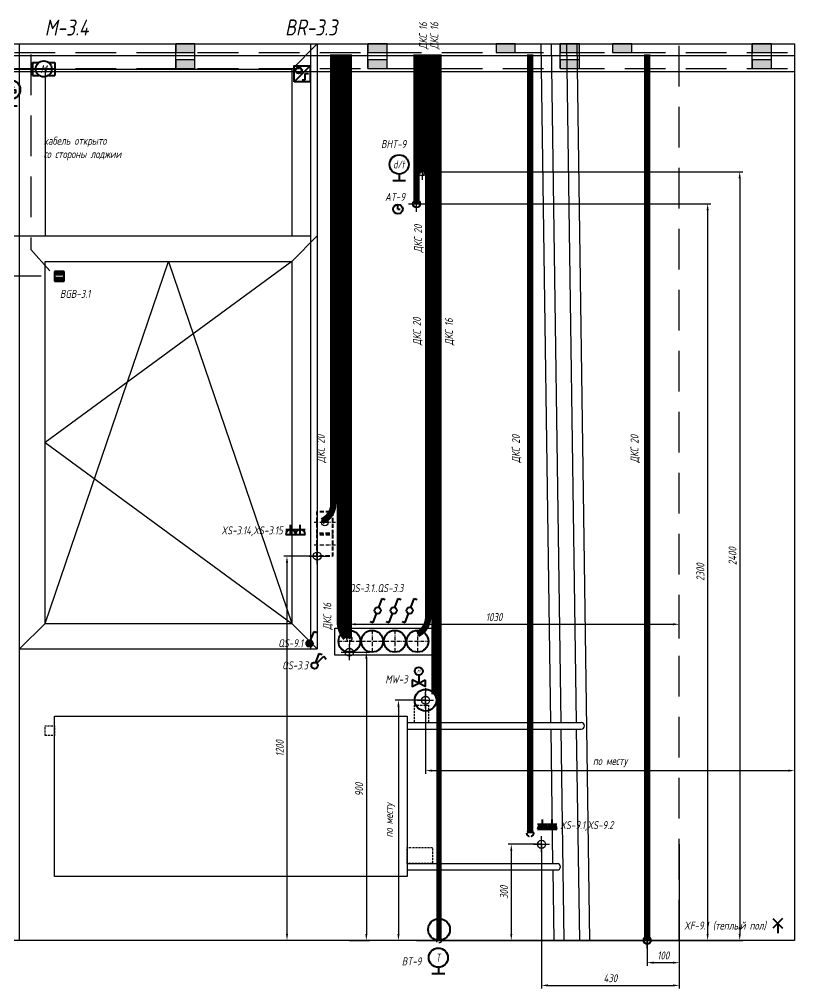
# Model space of a CAD drawing. Header units: millimetres. Extents: x -40374 to 56557, y -58468 to -14063.
# Drawn here: x -3924 to -1504, y -31489 to -28462 of the extents above; entities that cross this region are included whole.
import ezdxf
from ezdxf.enums import TextEntityAlignment as Align

# ---------------------------------------------------------------- set-up
doc = ezdxf.new("R2010")
doc.units = ezdxf.units.MM
doc.header["$PDMODE"] = 34
doc.header["$PDSIZE"] = 25
doc.linetypes.add('ACAD_ISO10W100', pattern=[18.5, 12, -3, 0.5, -3])
doc.linetypes.add('DASHED', pattern=[19.049999999999997, 12.7, -6.35])
for name, color, linetype in [('01 Черновое', 7, 'Continuous'), ('02 ЭОМ и СС', 7, 'Continuous'), ('03 Потолок', 7, 'Continuous'), ('11 Привязка размеры', 7, 'Continuous')]:
    doc.layers.add(name, color=color, linetype=linetype)
doc.layers.add('100 noprint', color=1, linetype='Continuous', plot=False)
doc.styles.get("Standard").update_dxf_attribs({"font": 'Ubuntu-R.ttf'})
doc.styles.add('ГОСТ-ISOCPEUR', font='isocpeui.ttf', dxfattribs={"width": 0.8})
doc.dimstyles.new('ISO-25', dxfattribs={"dimtxt": 2.5, "dimasz": 2.5, "dimexe": 1.25, "dimexo": 0.625, "dimtad": 1, "dimtxsty": 'Standard', "dimcen": 2.5, "dimadec": 0, "dimazin": 0, "dimtfac": 1, "dimtmove": 0, "dimatfit": 3, "dimfxl": 1, "dimarcsym": 0})

# ---------------------------------------------------------------- blocks, each defined once
blk = doc.blocks.new('*D676')
at = {"layer": '11 Привязка размеры', "color": 0, "lineweight": -2}
for p, q in [((-2294.26984495985, -31038.37899916674), (-2294.26984495985, -31488.98390491966)), ((-1864.26984495985, -31038.37899916674), (-1864.26984495985, -31488.98390491966)), ((-2274.26984495985, -31478.98390491966), (-1884.26984495985, -31478.98390491966))]:
    blk.add_line(p, q, dxfattribs=at)
at = {"layer": '11 Привязка размеры', "color": 0}
for points in [[(-2274.26984495985, -31475.65057158633), (-2274.26984495985, -31482.31723825299), (-2294.26984495985, -31478.98390491966)], [(-1884.26984495985, -31482.31723825299), (-1884.26984495985, -31475.65057158633), (-1864.26984495985, -31478.98390491966)]]:
    blk.add_solid(points, dxfattribs=at)
at = {"layer": 'Defpoints', "color": 0}
for p in [(-2294.26984495985, -31038.37899916674), (-1864.26984495985, -31038.37899916674), (-1864.26984495985, -31478.98390491966)]:
    blk.add_point(p, dxfattribs=at)
at = {"layer": '11 Привязка размеры', "color": 0, "insert": (-2079.26984495985, -31456.48390491966), "char_height": 25, "attachment_point": 5, "style": 'ГОСТ-ISOCPEUR'}
blk.add_mtext('430', dxfattribs=at)
blk = doc.blocks.new('*D677')
at = {"layer": '11 Привязка размеры', "color": 0, "lineweight": -2}
for p, q in [((-2294.26984495985, -31038.37899916674), (-2398.737827445644, -31038.37899916674)), ((-2388.737827445644, -31058.37899916674), (-2388.737827445644, -31318.37899916674)), ((-2294.26984495985, -31338.37899916674), (-2398.737827445644, -31338.37899916674))]:
    blk.add_line(p, q, dxfattribs=at)
at = {"layer": '11 Привязка размеры', "color": 0}
for points in [[(-2385.40449411231, -31058.37899916674), (-2392.071160778977, -31058.37899916674), (-2388.737827445644, -31038.37899916674)], [(-2392.071160778977, -31318.37899916674), (-2385.40449411231, -31318.37899916674), (-2388.737827445644, -31338.37899916674)]]:
    blk.add_solid(points, dxfattribs=at)
at = {"layer": 'Defpoints', "color": 0}
for p in [(-2294.26984495985, -31038.37899916674), (-2388.737827445644, -31338.37899916674), (-2294.26984495985, -31338.37899916674)]:
    blk.add_point(p, dxfattribs=at)
at = {"layer": '11 Привязка размеры', "color": 0, "insert": (-2411.237827445644, -31188.37899916674), "char_height": 25, "attachment_point": 5, "rotation": 90, "style": 'ГОСТ-ISOCPEUR'}
blk.add_mtext('300', dxfattribs=at)
blk = doc.blocks.new('*D680')
at = {"layer": '11 Привязка размеры', "color": 0, "lineweight": -2}
for p, q in [((-1964.26984495985, -31338.37899916674), (-1964.26984495985, -31417.90370255764)), ((-1864.26984495985, -31338.37899916674), (-1864.26984495985, -31417.90370255764)), ((-1944.26984495985, -31407.90370255764), (-1884.26984495985, -31407.90370255764))]:
    blk.add_line(p, q, dxfattribs=at)
at = {"layer": '11 Привязка размеры', "color": 0}
for points in [[(-1944.26984495985, -31404.5703692243), (-1944.26984495985, -31411.23703589097), (-1964.26984495985, -31407.90370255764)], [(-1884.26984495985, -31411.23703589097), (-1884.26984495985, -31404.5703692243), (-1864.26984495985, -31407.90370255764)]]:
    blk.add_solid(points, dxfattribs=at)
at = {"layer": 'Defpoints', "color": 0}
for p in [(-1964.26984495985, -31338.37899916674), (-1864.26984495985, -31338.37899916674), (-1864.26984495985, -31407.90370255764)]:
    blk.add_point(p, dxfattribs=at)
at = {"layer": '11 Привязка размеры', "color": 0, "insert": (-1914.26984495985, -31385.40370255764), "char_height": 25, "attachment_point": 5, "style": 'ГОСТ-ISOCPEUR'}
blk.add_mtext('100', dxfattribs=at)
blk = doc.blocks.new('*D683')
at = {"layer": '11 Привязка размеры', "color": 0, "lineweight": -2}
for p, q in [((-2894.26984495985, -30438.37899916674), (-2831.162702599034, -30438.37899916674)), ((-2841.162702599034, -30458.37899916674), (-2841.162702599034, -31318.37899916674)), ((-2894.269844959853, -31338.37899916674), (-2831.162702599034, -31338.37899916674))]:
    blk.add_line(p, q, dxfattribs=at)
at = {"layer": '11 Привязка размеры', "color": 0}
for points in [[(-2837.829369265701, -30458.37899916674), (-2844.496035932368, -30458.37899916674), (-2841.162702599034, -30438.37899916674)], [(-2844.496035932368, -31318.37899916674), (-2837.829369265701, -31318.37899916674), (-2841.162702599034, -31338.37899916674)]]:
    blk.add_solid(points, dxfattribs=at)
at = {"layer": 'Defpoints', "color": 0}
for p in [(-2894.26984495985, -30438.37899916674), (-2894.269844959853, -31338.37899916674), (-2841.162702599034, -31338.37899916674)]:
    blk.add_point(p, dxfattribs=at)
at = {"layer": '11 Привязка размеры', "color": 0, "insert": (-2863.662702599034, -30867.1160120947), "char_height": 25, "attachment_point": 5, "rotation": 90, "style": 'ГОСТ-ISOCPEUR'}
blk.add_mtext('900', dxfattribs=at)
blk = doc.blocks.new('*D684')
at = {"layer": '11 Привязка размеры', "color": 0, "lineweight": -2}
for p, q in [((-2894.269844959852, -30395.85302502267), (-2894.269844959852, -30341.25633857143)), ((-2874.269844959852, -30351.25633857143), (-1884.26984495985, -30351.25633857143)), ((-1864.26984495985, -30395.85302502267), (-1864.26984495985, -30341.25633857143))]:
    blk.add_line(p, q, dxfattribs=at)
at = {"layer": '11 Привязка размеры', "color": 0}
for points in [[(-2874.269844959852, -30347.9230052381), (-2874.269844959852, -30354.58967190476), (-2894.269844959852, -30351.25633857143)], [(-1884.26984495985, -30354.58967190476), (-1884.26984495985, -30347.9230052381), (-1864.26984495985, -30351.25633857143)]]:
    blk.add_solid(points, dxfattribs=at)
at = {"layer": 'Defpoints', "color": 0}
for p in [(-1864.26984495985, -30351.25633857143), (-2894.269844959852, -30395.85302502267), (-1864.26984495985, -30395.85302502267)]:
    blk.add_point(p, dxfattribs=at)
at = {"layer": '11 Привязка размеры', "color": 0, "insert": (-2442.377286029681, -30328.75633857143), "char_height": 25, "attachment_point": 5, "style": 'ГОСТ-ISOCPEUR'}
blk.add_mtext('1030', dxfattribs=at)
blk = doc.blocks.new('геркон')
at = {"lineweight": -2}
for points in [[(3, 2), (3, 3), (0, 3), (0, 2)], [(3, 0), (3, 1), (0, 1), (0, 0)]]:
    blk.add_hatch(color=0, dxfattribs=at).paths.add_polyline_path(points)
at = {"color": 0, "lineweight": -2}
for p, q in [((0, 0), (0, 3)), ((0, 3), (3, 3)), ((0, 2), (3, 2)), ((0, 1), (3, 1)), ((3, 0), (0, 0)), ((3, 3), (3, 0))]:
    blk.add_line(p, q, dxfattribs=at)
blk = doc.blocks.new('*D691')
at = {"layer": '11 Привязка размеры', "color": 0, "lineweight": -2}
for p, q in [((-2994.26984495985, -30138.37899916674), (-3098.91679548146, -30138.37899916674)), ((-3088.91679548146, -30158.37899916674), (-3088.91679548146, -31318.37899916674)), ((-2994.26984495985, -31338.37899916674), (-3098.91679548146, -31338.37899916674))]:
    blk.add_line(p, q, dxfattribs=at)
at = {"layer": '11 Привязка размеры', "color": 0}
for points in [[(-3085.583462148126, -30158.37899916674), (-3092.250128814793, -30158.37899916674), (-3088.91679548146, -30138.37899916674)], [(-3092.250128814793, -31318.37899916674), (-3085.583462148126, -31318.37899916674), (-3088.91679548146, -31338.37899916674)]]:
    blk.add_solid(points, dxfattribs=at)
at = {"layer": 'Defpoints', "color": 0}
for p in [(-2994.26984495985, -30138.37899916674), (-3088.91679548146, -31338.37899916674), (-2994.26984495985, -31338.37899916674)]:
    blk.add_point(p, dxfattribs=at)
at = {"layer": '11 Привязка размеры', "color": 0, "insert": (-3111.41679548146, -30738.37899916674), "char_height": 25, "attachment_point": 5, "rotation": 90, "style": 'ГОСТ-ISOCPEUR'}
blk.add_mtext('1200', dxfattribs=at)
blk = doc.blocks.new('*D692')
at = {"layer": '11 Привязка размеры', "color": 0, "lineweight": -2}
for p, q in [((-2684.26984497046, -29038.37899916673), (-1765.819096611084, -29038.37899916673)), ((-1775.819096611084, -29058.37899916673), (-1775.819096611084, -31318.37899916674)), ((-2684.26984497046, -31338.37899916674), (-1765.819096611084, -31338.37899916674))]:
    blk.add_line(p, q, dxfattribs=at)
at = {"layer": '11 Привязка размеры', "color": 0}
for points in [[(-1772.48576327775, -29058.37899916673), (-1779.152429944417, -29058.37899916673), (-1775.819096611084, -29038.37899916673)], [(-1779.152429944417, -31318.37899916674), (-1772.48576327775, -31318.37899916674), (-1775.819096611084, -31338.37899916674)]]:
    blk.add_solid(points, dxfattribs=at)
at = {"layer": 'Defpoints', "color": 0}
for p in [(-2684.26984497046, -29038.37899916673), (-2684.26984497046, -31338.37899916674), (-1775.819096611084, -31338.37899916674)]:
    blk.add_point(p, dxfattribs=at)
at = {"layer": '11 Привязка размеры', "color": 0, "insert": (-1798.319096611084, -30188.37899916673), "char_height": 25, "attachment_point": 5, "rotation": 90, "style": 'ГОСТ-ISOCPEUR'}
blk.add_mtext('2300', dxfattribs=at)
blk = doc.blocks.new('*D693')
at = {"layer": '11 Привязка размеры', "color": 0, "lineweight": -2}
for p, q in [((-2666.26984497046, -28938.37899916673), (-1665.643463527803, -28938.37899916673)), ((-1675.643463527803, -28958.37899916673), (-1675.643463527803, -31318.37899916674)), ((-2683.64484497046, -31338.37899916674), (-1665.643463527803, -31338.37899916674))]:
    blk.add_line(p, q, dxfattribs=at)
at = {"layer": '11 Привязка размеры', "color": 0}
for points in [[(-1672.31013019447, -28958.37899916673), (-1678.976796861137, -28958.37899916673), (-1675.643463527803, -28938.37899916673)], [(-1678.976796861137, -31318.37899916674), (-1672.31013019447, -31318.37899916674), (-1675.643463527803, -31338.37899916674)]]:
    blk.add_solid(points, dxfattribs=at)
at = {"layer": 'Defpoints', "color": 0}
for p in [(-2666.26984497046, -28938.37899916673), (-2683.64484497046, -31338.37899916674), (-1675.643463527803, -31338.37899916674)]:
    blk.add_point(p, dxfattribs=at)
at = {"layer": '11 Привязка размеры', "color": 0, "insert": (-1698.143463527803, -30138.37899916673), "char_height": 25, "attachment_point": 5, "rotation": 90, "style": 'ГОСТ-ISOCPEUR'}
blk.add_mtext('2400', dxfattribs=at)
blk = doc.blocks.new('*D694')
at = {"layer": '11 Привязка размеры', "color": 0, "lineweight": -2}
for p, q in [((-2656.26984495985, -30588.37899916674), (-2656.26984495985, -30818.20420113029)), ((-1504.26984495985, -30588.37899916674), (-1504.26984495985, -30818.20420113029)), ((-2636.26984495985, -30808.20420113029), (-1524.26984495985, -30808.20420113029))]:
    blk.add_line(p, q, dxfattribs=at)
at = {"layer": '11 Привязка размеры', "color": 0}
for points in [[(-2636.26984495985, -30804.87086779696), (-2636.26984495985, -30811.53753446362), (-2656.26984495985, -30808.20420113029)], [(-1524.26984495985, -30811.53753446362), (-1524.26984495985, -30804.87086779696), (-1504.26984495985, -30808.20420113029)]]:
    blk.add_solid(points, dxfattribs=at)
at = {"layer": 'Defpoints', "color": 0}
for p in [(-2656.26984495985, -30588.37899916674), (-1504.26984495985, -30588.37899916674), (-1504.26984495985, -30808.20420113029)]:
    blk.add_point(p, dxfattribs=at)
at = {"layer": '11 Привязка размеры', "color": 0, "insert": (-2080.26984495985, -30781.53753446362), "char_height": 25, "attachment_point": 5, "style": 'ГОСТ-ISOCPEUR'}
blk.add_mtext('по месту', dxfattribs=at)
blk = doc.blocks.new('*D695')
at = {"layer": '11 Привязка размеры', "color": 0, "lineweight": -2}
for p, q in [((-2656.26984495985, -30588.37899916674), (-2750.862406505695, -30588.37899916674)), ((-2740.862406505695, -30608.37899916674), (-2740.862406505695, -31318.37899916674)), ((-2656.26984495985, -31338.37899916674), (-2750.862406505695, -31338.37899916674))]:
    blk.add_line(p, q, dxfattribs=at)
at = {"layer": '11 Привязка размеры', "color": 0}
for points in [[(-2737.529073172361, -30608.37899916674), (-2744.195739839028, -30608.37899916674), (-2740.862406505695, -30588.37899916674)], [(-2744.195739839028, -31318.37899916674), (-2737.529073172361, -31318.37899916674), (-2740.862406505695, -31338.37899916674)]]:
    blk.add_solid(points, dxfattribs=at)
at = {"layer": 'Defpoints', "color": 0}
for p in [(-2656.26984495985, -30588.37899916674), (-2740.862406505695, -31338.37899916674), (-2656.26984495985, -31338.37899916674)]:
    blk.add_point(p, dxfattribs=at)
at = {"layer": '11 Привязка размеры', "color": 0, "insert": (-2767.529073172363, -30963.37899916674), "char_height": 25, "attachment_point": 5, "rotation": 90, "style": 'ГОСТ-ISOCPEUR'}
blk.add_mtext('по месту', dxfattribs=at)
blk = doc.blocks.new('розетка скрытая трехполюсная')
at = {"color": 0, "lineweight": -2}
for p, q in [((-1.500000000000028, 1.5), (1.499999999999972, 1.5)), ((-1.500000000000028, 0), (1.499999999999972, 0)), ((-2.842170943040401e-14, 0), (-2.842170943040401e-14, 3))]:
    blk.add_line(p, q, dxfattribs=at)
blk.add_arc((-2.842170943040401e-14, 0), 1.5, 0, 180, dxfattribs=at)
blk = doc.blocks.new('кнопка 2')
at = {"color": 0, "lineweight": -2}
for p, q in [((0.3463079265238775, 0.9381208984068508), (1.394306235819386, 3.777065779963777)), ((1.394306235819386, 3.777065779963806), (2.3419039201126, 3.447754621664927)), ((0.7071067811866669, 0.7071067811866669), (2.931720564367424, 2.931720564366515)), ((2.931720564367424, 2.931720564366543), (3.660361403744901, 1.996002535291183))]:
    blk.add_line(p, q, dxfattribs=at)
blk.add_circle((0, 0), 1, dxfattribs=at)
blk = doc.blocks.new('кнопка 1 открытая IP44')
at = {"lineweight": -2}
blk.add_hatch(color=0, dxfattribs=at).paths.add_polyline_path([(-1, 2.842170943040401e-14, 1), (1, 2.842170943040401e-14, 1)])
at = {"color": 0, "lineweight": -2}
for p, q in [((0.3463079265238775, 0.9381208984068792), (1.394306235819386, 3.777065779963806)), ((1.394306235819386, 3.777065779963806), (2.3419039201126, 3.447754621664927))]:
    blk.add_line(p, q, dxfattribs=at)
blk.add_circle((0, 2.842170943040401e-14), 1, dxfattribs=at)
blk = doc.blocks.new('кнопка жалюзи')
at = {"color": 0, "lineweight": -2}
for p, q in [((0.3463079265238775, 0.9381208984068508), (1.394306235819386, 3.777065779963777)), ((1.394306235819386, 3.777065779963777), (2.3419039201126, 3.447754621664899)), ((-1.394306235819386, -3.777065779963777), (-0.3463079265238775, -0.9381208984068508)), ((-2.3419039201126, -3.447754621664899), (-1.394306235819386, -3.777065779963777))]:
    blk.add_line(p, q, dxfattribs=at)
blk.add_circle((0, 0), 1, dxfattribs=at)
blk = doc.blocks.new('вентиль с электроприводом')
at = {"color": 0, "linetype": 'DASHED', "lineweight": -2}
blk.add_line((0, 2.5), (0, 0), dxfattribs=at)
at = {"color": 0, "lineweight": -2}
for points in [[(-2, 1), (-2, -1), (0, 0), (-2, 1)], [(2, 1), (2, -1), (0, 0), (2, 1)]]:
    blk.add_lwpolyline(points, dxfattribs=at)
blk.add_circle((0, 3.75), 1.25, dxfattribs=at)
at = {"color": 0, "lineweight": -2, "style": 'ГОСТ-ISOCPEUR', "width": 0.8}
blk.add_text('M', height=1, rotation=360, dxfattribs=at).set_placement((0, 3.75), align=Align.MIDDLE_CENTER)
blk = doc.blocks.new('датчик температуры')
at = {"color": 0, "lineweight": -2}
for p, q in [((-2, 0), (2, 0)), ((0, 2), (0, 0))]:
    blk.add_line(p, q, dxfattribs=at)
blk.add_circle((0, 5), 3, dxfattribs=at)
at = {"color": 0, "lineweight": -2, "style": 'ГОСТ-ISOCPEUR', "width": 0.6}
blk.add_text('T', height=2.5, rotation=360, dxfattribs=at).set_placement((-0.01441810652067943, 5), align=Align.MIDDLE_CENTER)
blk = doc.blocks.new('часы')
at = {"color": 0, "lineweight": -2}
for q in [(9893.497785658446, 982.5202790254835), (9894.247785658446, 981.5202790254835)]:
    blk.add_line((9893.497785658446, 981.5202790254835), q, dxfattribs=at)
blk.add_circle((9893.497785658446, 981.5202790254835), 1.5, dxfattribs=at)
blk = doc.blocks.new('датчик температуры и влажности')
at = {"color": 0, "lineweight": -2}
for p, q in [((-2, 0), (2, 0)), ((0, 2), (0, 0))]:
    blk.add_line(p, q, dxfattribs=at)
blk.add_circle((0, 5), 3, dxfattribs=at)
at = {"color": 0, "lineweight": -2, "style": 'ГОСТ-ISOCPEUR', "width": 0.6}
blk.add_text('d/t', height=2.5, rotation=360, dxfattribs=at).set_placement((-0.0144181065261364, 5), align=Align.MIDDLE_CENTER)
blk = doc.blocks.new('розетка скрытая трехполюсная IP54')
at = {"lineweight": -2}
h = blk.add_hatch(color=0, dxfattribs=at)
h.paths.add_polyline_path([(0, 0), (0, 1.5, 0.4142135623730951), (-1.5, 4.592425496802574e-17)])
h.paths.add_polyline_path([(1.5, 0, 0.4142135623730951), (0, 1.5), (0, 0)])
at = {"color": 0, "lineweight": -2}
for p, q in [((-1.5, 1.5), (1.5, 1.5)), ((-1.5, 0), (1.5, 0)), ((0, 0), (0, 3))]:
    blk.add_line(p, q, dxfattribs=at)
blk.add_arc((0, 0), 1.5, 0, 180, dxfattribs=at)
blk = doc.blocks.new('стац. точка')
at = {"color": 0, "lineweight": -2}
for p, q in [((-1.5, 1.5), (1.5, -1.5)), ((1.5, 1.5), (-1.5, -1.5)), ((0, 0), (0, -3))]:
    blk.add_line(p, q, dxfattribs=at)
blk = doc.blocks.new('фотоэлемент')
at = {"color": 0, "lineweight": -2}
for p, q in [((-1.480789338529576, 6.51927674934268), (-0.5138258039369248, 5.552313214735477)), ((-0.5138258039514767, 5.552313214720925), (-0.7003253054863308, 6.061874275750597)), ((0.01921066147042438, 6.51927674934268), (0.9861741960630752, 5.552313214735477)), ((0.9861741960485233, 5.552313214720925), (0.7996746945136692, 6.061874275750597)), ((-0.5138258039369248, 5.552313214735477), (-1.023386864966596, 5.738812716270331)), ((0.9861741960630752, 5.552313214735477), (0.4766131350334035, 5.738812716270331)), ((-2, 0), (2, 0)), ((0, 2), (0, 0))]:
    blk.add_line(p, q, dxfattribs=at)
blk.add_lwpolyline([(-1.5, 5), (1.5, 5), (1.5, 4), (-1.5, 4)], close=True, dxfattribs=at)
blk.add_circle((0, 5), 3, dxfattribs=at)
blk = doc.blocks.new('электродвигатель')
at = {"color": 0, "lineweight": -2}
for p, q in [((5.684341886080801e-14, 4), (5.684341886080801e-14, 0)), ((5.684341886080801e-14, 4), (2.000000000000057, 4)), ((5.000000000000057, 4), (7.000000000000057, 4)), ((7.000000000000057, 4), (7.000000000000057, 0)), ((5.684341886080801e-14, 0), (2.000000000000057, 0)), ((5.000000000000057, 0), (7.000000000000057, 0))]:
    blk.add_line(p, q, dxfattribs=at)
blk.add_circle((3.500000000000057, 2), 2.5, dxfattribs=at)
at = {"color": 0, "lineweight": -2, "style": 'ГОСТ-ISOCPEUR', "width": 0.8}
blk.add_text('M', height=2.5, rotation=360, dxfattribs=at).set_placement((3.500000000000057, 2), align=Align.MIDDLE_CENTER)
blk = doc.blocks.new('энкодер')
at = {"color": 0, "lineweight": -2}
for p, q in [((0, 0), (5, 5)), ((2.427873149010338, 3.562473819269144), (2.195608484978948, 3.897127683664621)), ((2.427873149010338, 3.562473819269144), (2.660137813041729, 3.897127683664621)), ((2.478526338354641, 0.5630155251133147), (3.478526338354641, 0.5630155251133147)), ((3.478526338354641, 0.5630155251133147), (3.478526338354641, 2.563015525113315)), ((3.478526338354641, 2.563015525113315), (4.478526338354641, 2.563015525113315))]:
    blk.add_line(p, q, dxfattribs=at)
blk.add_lwpolyline([(0, 0), (0, 5), (5, 5), (5, 0)], close=True, dxfattribs=at)
blk.add_circle((1.427873149010338, 3.562473819269144), 1, dxfattribs=at)

msp = doc.modelspace()

# ---------------------------------------------------------------- hatches: boundary and pattern name
at = {"layer": '03 Потолок', "lineweight": -2}
for points in [[(-3376.269844959848, -28565.37899916674), (-3376.269844959848, -28538.37899916674), (-3436.269844959848, -28538.37899916674), (-3436.269844959848, -28565.37899916674)], [(-2776.269844959848, -28565.37899916674), (-2776.269844959848, -28538.37899916674), (-2836.269844959848, -28538.37899916674), (-2836.269844959848, -28565.37899916674)], [(-2376.269844959848, -28565.37899916674), (-2376.269844959848, -28538.37899916674), (-2436.269844959848, -28538.37899916674), (-2436.269844959848, -28565.37899916674)], [(-2176.269844959848, -28565.37899916674), (-2176.269844959848, -28538.37899916674), (-2236.269844959848, -28538.37899916674), (-2236.269844959848, -28565.37899916674)], [(-2012.276375238935, -28565.37899916674), (-2012.276375238935, -28538.37899916674), (-2072.276375238935, -28538.37899916674), (-2072.276375238935, -28565.37899916674)], [(-1576.269844959848, -28565.37899916674), (-1576.269844959848, -28538.37899916674), (-1636.269844959848, -28538.37899916674), (-1636.269844959848, -28565.37899916674)], [(-3376.269844959848, -28615.87899916674), (-3376.269844959848, -28588.87899916674), (-3436.269844959848, -28588.87899916674), (-3436.269844959848, -28615.87899916674)], [(-2776.269844959848, -28615.87899916674), (-2776.269844959848, -28588.87899916674), (-2836.269844959848, -28588.87899916674), (-2836.269844959848, -28615.87899916674)], [(-2176.269844959848, -28615.87899916674), (-2176.269844959848, -28588.87899916674), (-2236.269844959848, -28588.87899916674), (-2236.269844959848, -28615.87899916674)], [(-1576.269844959848, -28615.87899916674), (-1576.269844959848, -28588.87899916674), (-1636.269844959848, -28588.87899916674), (-1636.269844959848, -28615.87899916674)]]:
    msp.add_hatch(color=252, dxfattribs=at).paths.add_polyline_path(points)

# ---------------------------------------------------------------- linework, layer by layer
at = {"layer": '01 Черновое'}
for p, q in [((-3924.26984495985, -31238.37899916674), (-3924.269844959857, -28538.37899916674)), ((-3924.269844959854, -28538.37899916674), (-2994.26984495985, -28538.37899916674)), ((-3074.26984495985, -28618.37899916674), (-2994.26984495985, -28538.37899916674)), ((-3014.26984495985, -30428.37899916674), (-3014.26984495985, -28538.37899916674)), ((-2994.26984495985, -28538.37899916674), (-2994.26984495985, -30428.37899916674)), ((-2296.266580153435, -28538.37899916674), (-2265.985809969661, -30658.37899916674)), ((-2264.26984495985, -28538.37899916674), (-2233.984130674136, -30658.37899916674)), ((-2216.266580153435, -28538.37899916674), (-2185.985809969658, -30658.37899916674)), ((-2184.26984495985, -28538.37899916674), (-2144.26984495985, -31338.37899916674)), ((-3074.26984495985, -28618.37899916674), (-5764.26984495985, -28618.37899916674)), ((-3844.269844959854, -28618.37899916674), (-3844.269844959854, -29138.37899916674)), ((-3074.26984495985, -28618.37899916674), (-3074.26984495985, -29138.37899916674)), ((-4834.269844959847, -29138.37899916674), (-3014.26984495985, -29138.37899916674)), ((-3074.26984495985, -29218.37899916674), (-2994.26984495985, -29138.37899916674)), ((-3844.269844959854, -30348.37899916674), (-3844.26984495985, -29218.37899916674)), ((-3074.26984495985, -29218.37899916674), (-3844.269844959854, -29783.37899916674)), ((-3844.269844959854, -30348.37899916674), (-3459.26984495985, -29218.37899916674)), ((-3844.26984495985, -29218.37899916674), (-3074.26984495985, -29218.37899916674)), ((-3459.26984495985, -29218.37899916674), (-3074.26984495985, -30348.37899916674)), ((-3074.26984495985, -29218.37899916674), (-3074.26984495985, -30348.37899916674)), ((-3844.269844959854, -29783.37899916674), (-3074.26984495985, -30348.37899916674)), ((-3924.26984495985, -30428.37899916674), (-3844.269844959854, -30348.37899916674)), ((-3844.269844959854, -30348.37899916674), (-3074.26984495985, -30348.37899916674)), ((-3074.26984495985, -30348.37899916674), (-2994.26984495985, -30428.37899916674)), ((-3924.26984495985, -31338.37899916674), (-3924.26984495985, -30428.37899916674)), ((-3924.26984495985, -30428.37899916674), (-3014.26984495985, -30428.37899916674)), ((-3924.26984495985, -30428.37899916674), (-2994.26984495985, -30428.37899916674)), ((-2714.26984495985, -30658.37899916674), (-2170.236951241663, -30658.37899916674)), ((-2714.26984495985, -30678.37899916674), (-2170.236951241663, -30678.37899916674)), ((-2265.700142326416, -30678.37899916674), (-2259.701121818311, -31098.37899916674)), ((-2233.698416388423, -30678.37899916674), (-2224.26984495985, -31338.37899916674)), ((-2185.700142326416, -30678.37899916674), (-2176.273110099391, -31338.37899916674)), ((-2714.26984495985, -31098.37899916674), (-2244.838447395654, -31098.37899916674)), ((-2714.26984495985, -31118.37899916674), (-2244.838447395654, -31118.37899916674)), ((-2259.415454175065, -31118.37899916674), (-2256.273110099391, -31338.37899916674))]:
    msp.add_line(p, q, dxfattribs=at)
at = {"layer": '01 Черновое', "linetype": 'DASHED', "ltscale": 10}
msp.add_line((-1864.26984495985, -31338.37899916674), (-1864.26984495985, -28538.37899916674), dxfattribs=at)
at = {"layer": '01 Черновое', "linetype": 'DASHED', "ltscale": 0.5}
for p, q in [((-2691.76984495985, -30603.37899916674), (-2646.76984495985, -30603.37899916674)), ((-2691.76984495985, -30603.37899916674), (-2691.76984495985, -30658.37899916674)), ((-2646.76984495985, -30603.37899916674), (-2646.76984495985, -30658.37899916674))]:
    msp.add_line(p, q, dxfattribs=at)
at = {"layer": '01 Черновое'}
for points in [[(-5844.26984495985, -31338.37899916674), (-5844.26984495985, -28538.37899916674), (-1504.26984495985, -28538.37899916674), (-1504.26984495985, -31338.37899916674)], [(-3814.26984495985, -31138.37899916674), (-3814.26984495985, -30638.37899916674), (-2714.26984495985, -30638.37899916674), (-2714.26984495985, -31138.37899916674)]]:
    msp.add_lwpolyline(points, close=True, dxfattribs=at)
at = {"layer": '01 Черновое', "linetype": 'DASHED', "ltscale": 0.5, "flags": 128}
for points in [[(-3844.26984495985, -30698.37899916674), (-3844.26984495985, -30668.37899916674), (-3814.26984495985, -30668.37899916674), (-3814.26984495985, -30698.37899916674)], [(-2714.26984495985, -31098.37899916674), (-2714.26984495985, -31048.37899916674), (-2634.26984495985, -31048.37899916674), (-2634.26984495985, -31098.37899916674)]]:
    msp.add_lwpolyline(points, close=True, dxfattribs=at)
at = {"layer": '01 Черновое'}
for centre in [(-2170.236951241663, -30668.37899916674), (-2244.838447395654, -31108.37899916674)]:
    msp.add_arc(centre, 10, 270, 90, dxfattribs=at)
at = {"layer": '02 ЭОМ и СС', "color": 111}
msp.add_line((-2938.383709283759, -29326.37900097109), (-2938.383709283756, -29326.37900553792), dxfattribs=at)
msp.add_line((-2938.383709283759, -29326.37900097109), (-2938.383709283756, -29326.37900553792), dxfattribs=at)
at = {"layer": '02 ЭОМ и СС', "linetype": 'DASHED', "ltscale": 10, "flags": 128}
msp.add_lwpolyline([(-3888.463767548303, -28571.37899916674), (-3888.463767548303, -29180.55774648622), (-3814.721347657214, -29264.42190123168), (-4032.622647660639, -29264.42190123168)], dxfattribs=at)
at = {"layer": '02 ЭОМ и СС', "color": 1, "flags": 128}
msp.add_lwpolyline([(-2944.26984495985, -28571.37899916674, 20, 20, 0), (-2944.26984495985, -29975.37899916674, 20, 20, -0.3012016349022891), (-2979.653618425889, -30028.78785889398, 20, 20, -0.1004763206318148)], format="xyseb", dxfattribs=at)
msp.add_lwpolyline([(-2944.26984495985, -28571.37899916674, 20, 20, 0), (-2944.26984495985, -29975.37899916674, 20, 20, -0.3012016349022891), (-2979.653618425889, -30028.78785889398, 20, 20, -0.1004763206318148)], format="xyseb", dxfattribs=at)
at = {"layer": '02 ЭОМ и СС', "color": 111, "const_width": 16}
msp.add_lwpolyline([(-2906.986989643572, -30395.21000817436, -0.17030039504718), (-2926.269844959852, -30340.23770581657), (-2926.269844959852, -28571.37899916674)], format="xyb", dxfattribs=at)
msp.add_lwpolyline([(-2906.986989643572, -30395.21000817436, -0.17030039504718), (-2926.269844959852, -30340.23770581657), (-2926.269844959852, -28571.37899916674)], format="xyb", dxfattribs=at)
at = {"layer": '02 ЭОМ и СС', "color": 3, "const_width": 16, "flags": 128}
msp.add_lwpolyline([(-2895.587977807345, -30383.81099633814, -0.1639450243683312), (-2910.269844959852, -30340.23770581657), (-2910.269844959852, -28571.37899916674)], format="xyb", dxfattribs=at)
msp.add_lwpolyline([(-2895.587977807345, -30383.81099633814, -0.1639450243683312), (-2910.269844959852, -30340.23770581657), (-2910.269844959852, -28571.37899916674)], format="xyb", dxfattribs=at)
at = {"layer": '02 ЭОМ и СС', "color": 111}
msp.add_lwpolyline([(-2894.269844959852, -30395.85302502267, 16, 16, 0), (-2894.269844959852, -28571.37899916674, 16, 16, 0)], format="xyseb", dxfattribs=at)
msp.add_lwpolyline([(-2894.269844959852, -30395.85302502267, 16, 16, 0), (-2894.269844959852, -28571.37899916674, 16, 16, 0)], format="xyseb", dxfattribs=at)
at = {"layer": '02 ЭОМ и СС', "color": 5, "const_width": 20, "flags": 128}
for points in [[(-2684.26984497046, -29038.37899916673), (-2684.26984497046, -28571.37899916674)], [(-2684.26984497046, -29038.37899916673), (-2684.26984497046, -28571.37899916674)], [(-1964.26984495985, -31338.37899916674), (-1964.26984495985, -28571.37899916674)], [(-1964.26984495985, -31338.37899916674), (-1964.26984495985, -28571.37899916674)]]:
    msp.add_lwpolyline(points, dxfattribs=at)
at = {"layer": '02 ЭОМ и СС', "const_width": 20, "flags": 128}
msp.add_lwpolyline([(-2648.269763529301, -28571.37899924571, -3.069620412299397e-07), (-2648.269844970466, -28960.37901311982), (-2648.269844970454, -30328.33403560576, -0.2832368966657772), (-2681.26984495985, -30381.91574889889, -0.2832368966657772)], format="xyb", dxfattribs=at)
msp.add_lwpolyline([(-2648.269763529301, -28571.37899924571, -3.069620412299397e-07), (-2648.269844970466, -28960.37901311982), (-2648.269844970454, -30328.33403560576, -0.2832368966657772), (-2681.26984495985, -30381.91574889889, -0.2832368966657772)], format="xyb", dxfattribs=at)
at = {"layer": '02 ЭОМ и СС', "color": 254, "const_width": 16, "flags": 128}
msp.add_lwpolyline([(-2666.26984497046, -28938.37899916673), (-2666.26984497046, -28571.37899916674)], dxfattribs=at)
msp.add_lwpolyline([(-2666.26984497046, -28938.37899916673), (-2666.26984497046, -28571.37899916674)], dxfattribs=at)
at = {"layer": '02 ЭОМ и СС', "color": 254, "const_width": 16}
msp.add_lwpolyline([(-2630.26984495985, -30570.25433157415), (-2630.26984495985, -28571.37899916674)], dxfattribs=at)
msp.add_lwpolyline([(-2630.26984495985, -30570.25433157415), (-2630.26984495985, -28571.37899916674)], dxfattribs=at)
at = {"layer": '02 ЭОМ и СС', "const_width": 16, "flags": 128}
msp.add_lwpolyline([(-2614.26984495985, -31338.37899916674), (-2614.26984495985, -28571.37899916674)], dxfattribs=at)
msp.add_lwpolyline([(-2614.26984495985, -31338.37899916674), (-2614.26984495985, -28571.37899916674)], dxfattribs=at)
at = {"layer": '02 ЭОМ и СС', "color": 1, "const_width": 20, "flags": 128}
msp.add_lwpolyline([(-2329.76984495985, -31004.37899916673), (-2329.76984495985, -28571.37899916674)], dxfattribs=at)
msp.add_lwpolyline([(-2329.76984495985, -31004.37899916673), (-2329.76984495985, -28571.37899916674)], dxfattribs=at)
at = {"layer": '02 ЭОМ и СС', "color": 1, "linetype": 'DASHED', "lineweight": 40, "flags": 128}
for points in [[(-2947.26984495985, -29999.37899916674), (-2947.26984495985, -30067.37899916674), (-2994.26984495985, -30067.37899916674), (-2994.26984495985, -29999.37899916674)], [(-2947.26984495985, -29999.37899916674), (-2947.26984495985, -30067.37899916674), (-2994.26984495985, -30067.37899916674), (-2994.26984495985, -29999.37899916674)], [(-2947.26984495985, -30070.37899916674), (-2947.26984495985, -30138.37899916674), (-2994.26984495985, -30138.37899916674), (-2994.26984495985, -30070.37899916674)], [(-2947.26984495985, -30070.37899916674), (-2947.26984495985, -30138.37899916674), (-2994.26984495985, -30138.37899916674), (-2994.26984495985, -30070.37899916674)]]:
    msp.add_lwpolyline(points, close=True, dxfattribs=at)
at = {"layer": '02 ЭОМ и СС', "linetype": 'DASHED'}
for centre in [(-2666.26984497046, -28938.37899916673), (-2666.26984497046, -28938.37899916673), (-2614.26984495985, -31338.37899916674), (-2614.26984495985, -31338.37899916674)]:
    msp.add_circle(centre, 8, dxfattribs=at)
at = {"layer": '02 ЭОМ и СС', "color": 5, "linetype": 'DASHED'}
for centre in [(-2684.26984497046, -29038.37899916673), (-2684.26984497046, -29038.37899916673), (-1964.26984495985, -31338.37899916674), (-1964.26984495985, -31338.37899916674)]:
    msp.add_circle(centre, 10, dxfattribs=at)
at = {"layer": '02 ЭОМ и СС', "color": 1}
for centre, radius in [((-2970.76984495985, -30033.37899916674), 10), ((-2970.76984495985, -30033.37899916674), 10), ((-2651.300537356547, -30334.1229428319), 2.4), ((-2651.300537356547, -30334.1229428319), 2.4), ((-2646.849323414549, -30336.47946786002), 2.4), ((-2646.849323414549, -30336.47946786002), 2.4), ((-2646.56703135389, -30331.54003866335), 2.4), ((-2646.56703135389, -30331.54003866335), 2.4)]:
    msp.add_circle(centre, radius, dxfattribs=at)
at = {"layer": '02 ЭОМ и СС', "color": 3, "lineweight": 40}
msp.add_circle((-2894.26984495985, -30404.37899916674), 34, dxfattribs=at)
msp.add_circle((-2894.26984495985, -30404.37899916674), 34, dxfattribs=at)
at = {"layer": '02 ЭОМ и СС', "color": 3, "linetype": 'DASHED'}
msp.add_circle((-2894.269844959852, -30395.85302502267), 8, dxfattribs=at)
msp.add_circle((-2894.269844959852, -30395.85302502267), 8, dxfattribs=at)
at = {"layer": '02 ЭОМ и СС', "lineweight": 40}
for centre in [(-2823.26984495985, -30404.37899916674), (-2823.26984495985, -30404.37899916674), (-2752.26984495985, -30404.37899916674), (-2752.26984495985, -30404.37899916674), (-2681.26984495985, -30404.37899916674), (-2681.26984495985, -30404.37899916674), (-2656.26984495985, -30588.37899916674), (-2656.26984495985, -30588.37899916674), (-2614.26984495985, -31304.37899916674), (-2614.26984495985, -31304.37899916674)]:
    msp.add_circle(centre, 34, dxfattribs=at)
at = {"layer": '02 ЭОМ и СС', "color": 1, "linetype": 'DASHED', "lineweight": 40}
msp.add_circle((-2329.76984495985, -31004.37899916673), 10, dxfattribs=at)
msp.add_circle((-2329.76984495985, -31004.37899916673), 10, dxfattribs=at)
at = {"layer": '03 Потолок', "color": 1, "lineweight": -2}
for p, q in [((-3436.269844959848, -28615.87899916674), (-3436.269844959848, -28538.37899916674)), ((-3376.269844959848, -28615.87899916674), (-3376.269844959848, -28538.37899916674)), ((-2836.269844959848, -28615.87899916674), (-2836.269844959848, -28538.37899916674)), ((-2776.269844959848, -28615.87899916674), (-2776.269844959848, -28538.37899916674)), ((-2236.269844959848, -28615.87899916674), (-2236.269844959848, -28538.37899916674)), ((-2176.269844959848, -28615.87899916674), (-2176.269844959848, -28538.37899916674)), ((-1636.269844959848, -28615.87899916674), (-1636.269844959848, -28538.37899916674)), ((-1576.269844959848, -28615.87899916674), (-1576.269844959848, -28538.37899916674)), ((-5844.26984495985, -28574.87899916674), (-1504.26984495985, -28574.87899916674)), ((-5844.26984495985, -28625.37899916674), (-1504.26984495985, -28625.37899916674))]:
    msp.add_line(p, q, dxfattribs=at)
at = {"layer": '03 Потолок', "color": 1, "linetype": 'DASHED', "ltscale": 10}
for p, q in [((-5844.26984495985, -28565.37899916674), (-1504.26984495985, -28565.37899916674)), ((-5844.26984495985, -28615.87899916674), (-1504.26984495985, -28615.87899916674))]:
    msp.add_line(p, q, dxfattribs=at)
at = {"layer": '03 Потолок', "color": 1, "lineweight": -2}
for points in [[(-3376.269844959848, -28565.37899916674), (-3376.269844959848, -28538.37899916674), (-3436.269844959848, -28538.37899916674), (-3436.269844959848, -28565.37899916674)], [(-2776.269844959848, -28565.37899916674), (-2776.269844959848, -28538.37899916674), (-2836.269844959848, -28538.37899916674), (-2836.269844959848, -28565.37899916674)], [(-2376.269844959848, -28565.37899916674), (-2376.269844959848, -28538.37899916674), (-2436.269844959848, -28538.37899916674), (-2436.269844959848, -28565.37899916674)], [(-2176.269844959848, -28565.37899916674), (-2176.269844959848, -28538.37899916674), (-2236.269844959848, -28538.37899916674), (-2236.269844959848, -28565.37899916674)], [(-2012.276375238935, -28565.37899916674), (-2012.276375238935, -28538.37899916674), (-2072.276375238935, -28538.37899916674), (-2072.276375238935, -28565.37899916674)], [(-1576.269844959848, -28565.37899916674), (-1576.269844959848, -28538.37899916674), (-1636.269844959848, -28538.37899916674), (-1636.269844959848, -28565.37899916674)], [(-3376.269844959848, -28615.87899916674), (-3376.269844959848, -28588.87899916674), (-3436.269844959848, -28588.87899916674), (-3436.269844959848, -28615.87899916674)], [(-2776.269844959848, -28615.87899916674), (-2776.269844959848, -28588.87899916674), (-2836.269844959848, -28588.87899916674), (-2836.269844959848, -28615.87899916674)], [(-2176.269844959848, -28615.87899916674), (-2176.269844959848, -28588.87899916674), (-2236.269844959848, -28588.87899916674), (-2236.269844959848, -28615.87899916674)], [(-1576.269844959848, -28615.87899916674), (-1576.269844959848, -28588.87899916674), (-1636.269844959848, -28588.87899916674), (-1636.269844959848, -28615.87899916674)]]:
    msp.add_lwpolyline(points, close=True, dxfattribs=at)
at = {"layer": '100 noprint', "color": 2, "lineweight": -2}
msp.add_lwpolyline([(-2939.26984495985, -30447.8442205022), (-2939.26984495985, -30362.8442205022), (-2636.26984495985, -30362.8442205022), (-2636.26984495985, -30447.8442205022)], close=True, dxfattribs=at)
msp.add_lwpolyline([(-2939.26984495985, -30447.8442205022), (-2939.26984495985, -30362.8442205022), (-2636.26984495985, -30362.8442205022), (-2636.26984495985, -30447.8442205022)], close=True, dxfattribs=at)
at = {"layer": '11 Привязка размеры', "linetype": 'ACAD_ISO10W100'}
for p, q in [((-2937.26984495985, -30033.37899916674), (-3004.26984495985, -30033.37899916674)), ((-2937.26984495985, -30033.37899916674), (-3004.26984495985, -30033.37899916674)), ((-2937.26984495985, -30104.37899916674), (-3004.26984495985, -30104.37899916674)), ((-2937.26984495985, -30104.37899916674), (-3004.26984495985, -30104.37899916674)), ((-2894.26984495985, -30366.47533317527), (-2894.26984495985, -30442.28266515819)), ((-2894.26984495985, -30366.47533317527), (-2894.26984495985, -30442.28266515819)), ((-2823.26984495985, -30370.37899916674), (-2823.26984495985, -30438.37899916674)), ((-2823.26984495985, -30370.37899916674), (-2823.26984495985, -30438.37899916674)), ((-2752.26984495985, -30370.37899916674), (-2752.26984495985, -30438.37899916674)), ((-2752.26984495985, -30370.37899916674), (-2752.26984495985, -30438.37899916674)), ((-2681.26984495985, -30370.37899916674), (-2681.26984495985, -30438.37899916674)), ((-2681.26984495985, -30370.37899916674), (-2681.26984495985, -30438.37899916674)), ((-2928.26984495985, -30404.37899916674), (-2860.26984495985, -30404.37899916674)), ((-2928.26984495985, -30404.37899916674), (-2860.26984495985, -30404.37899916674)), ((-2857.26984495985, -30404.37899916674), (-2647.26984495985, -30404.37899916674)), ((-2857.26984495985, -30404.37899916674), (-2647.26984495985, -30404.37899916674)), ((-2656.26984495985, -30550.47533317528), (-2656.26984495985, -30626.2826651582)), ((-2656.26984495985, -30550.47533317528), (-2656.26984495985, -30626.2826651582))]:
    msp.add_line(p, q, dxfattribs=at)
at = {"layer": '11 Привязка размеры', "lineweight": -2}
for p in [(-2666.26984497046, -28938.37899916673), (-2666.26984497046, -28938.37899916673), (-2684.26984497046, -29038.37899916673), (-2684.26984497046, -29038.37899916673), (-2994.26984495985, -30138.37899916674), (-2994.26984495985, -30138.37899916674), (-2894.26984495985, -30438.37899916674), (-2894.26984495985, -30438.37899916674), (-2656.26984495985, -30588.47552130029), (-2656.26984495985, -30588.47552130029), (-2294.26984495985, -31038.37899916674), (-2294.26984495985, -31038.37899916674), (-1964.26984495985, -31338.37899916674), (-1964.26984495985, -31338.37899916674)]:
    msp.add_point(p, dxfattribs=at)

# ---------------------------------------------------------------- block references
at = {"layer": '02 ЭОМ и СС', "lineweight": 40, "yscale": 10, "zscale": 10}
for name, p, xscale in [('электродвигатель', (-3883.195826633442, -28636.94742346635), 10), ('энкодер', (-3066.815171699078, -28656.94742346635), 10), ('фотоэлемент', (-3951.418715036588, -28731.7412947393), 10), ('датчик температуры и влажности', (-2738.980212246204, -28965.24740978655), 10), ('геркон', (-3784.721347657214, -29279.42190123168), -10), ('кнопка жалюзи', (-2805.826919591729, -30308.26814864415), 10), ('кнопка жалюзи', (-2755.826919591729, -30308.26814864415), 10), ('кнопка жалюзи', (-2705.826919591729, -30308.26814864415), 10), ('датчик температуры', (-2616.437910695344, -31442.27483994354), 10)]:
    msp.add_blockref(name, p, dxfattribs=dict(at, xscale=xscale))
at = {"layer": '02 ЭОМ и СС', "color": 5, "lineweight": 40, "xscale": 10, "yscale": 10, "zscale": 10}
for name, p in [('часы', (-101677.7081606913, -38870.05969404095)), ('стац. точка', (-1556.73664501853, -31285.51805641099))]:
    msp.add_blockref(name, p, dxfattribs=at)
at = {"layer": '02 ЭОМ и СС', "color": 1, "lineweight": 40, "xscale": 10, "yscale": 10, "zscale": 10}
for name, p in [('розетка скрытая трехполюсная', (-3077.499026869685, -30070.49303601914)), ('розетка скрытая трехполюсная', (-3047.499026869685, -30070.49303601914)), ('розетка скрытая трехполюсная IP54', (-2291.496914424761, -30990.83565678637)), ('розетка скрытая трехполюсная IP54', (-2261.496914424761, -30990.83565678637))]:
    msp.add_blockref(name, p, dxfattribs=at)
at = {"layer": '02 ЭОМ и СС', "color": 3, "lineweight": 40, "xscale": 10, "yscale": 10, "zscale": 10}
for name, p in [('кнопка 1 открытая IP44', (-3018.504611641399, -30411.05652767927)), ('кнопка 2', (-3002.726047777356, -30480.19109838152))]:
    msp.add_blockref(name, p, dxfattribs=at)
at = {"layer": '02 ЭОМ и СС', "color": 2, "lineweight": 40, "xscale": 10, "yscale": 10, "zscale": 10}
msp.add_blockref('вентиль с электроприводом', (-2677.62507673743, -30535.06546364297), dxfattribs=at)

# ---------------------------------------------------------------- texts
at = {"layer": '02 ЭОМ и СС', "linetype": 'Continuous', "style": 'ГОСТ-ISOCPEUR', "width": 0.8}
for s, height, p in [('M-3.4', 50, (-3708.573074424128, -28512.76828312274)), ('BR-3.3', 50, (-2932.505099839376, -28512.36925616472)), ('BHT-9', 25, (-2716.762198038669, -28864.06320385544)), ('AT-9', 25, (-2720.533200938476, -29029.00214630928)), ('BGB-3.1', 25, (-3702.892096414861, -29331.89978416714)), ('XS-3.14,XS-3.15', 25, (-3102.499026869685, -30070.49303601914)), ('QS-9.1', 25, (-3038.723097349476, -30422.79021153038)), ('QS-3.3', 25, (-3022.944533485433, -30491.92478223262)), ('MW-3', 25, (-2712.370807872631, -30535.52378861484)), ('BT-9', 25, (-2669.286398418475, -31416.40093741596))]:
    msp.add_text(s, height=height, dxfattribs=at).set_placement(p, align=Align.RIGHT)
for s, p in [('QS-3.1..QS-3.3', (-2895.195971475521, -30250.68566767084)), ('XS-9.1,XS-9.2', (-2236.496914424761, -30990.83565678637))]:
    msp.add_text(s, height=25, dxfattribs=at).set_placement(p)
at = {"layer": '02 ЭОМ и СС', "color": 7, "linetype": 'Continuous', "style": 'ГОСТ-ISOCPEUR', "width": 0.8}
msp.add_text('XF-9.1 (теплый пол)', height=25, dxfattribs=at).set_placement((-1593.728851097882, -31304.65326334359), align=Align.RIGHT)
at = {"layer": '02 ЭОМ и СС', "char_height": 25, "width": 270.3128547196429, "attachment_point": 1, "rotation": 90, "style": 'ГОСТ-ISOCPEUR'}
for s, insert in [('{ДКС 16}', (-2676.409086549111, -28555.22291254652)), ('{ДКС 16}', (-2641.3951650038, -28555.22291254652)), ('{ДКС 20}', (-2695.642454146597, -29479.80927835239)), ('{ДКС 16}', (-2595.963508158516, -29479.80927835239))]:
    msp.add_mtext(s, dxfattribs=dict(at, insert=insert))
at = {"layer": '02 ЭОМ и СС', "insert": (-3848.639904271896, -28828.72784872619), "char_height": 25, "width": 270.3128547196429, "attachment_point": 1, "style": 'ГОСТ-ISOCPEUR'}
msp.add_mtext('{кабель открыто\\Pсо стороны лоджии}', dxfattribs=at)
at = {"layer": '02 ЭОМ и СС', "color": 5, "char_height": 25, "width": 270.3128547196429, "attachment_point": 1, "rotation": 90, "style": 'ГОСТ-ISOCPEUR'}
for insert in [(-2692.113535441946, -29190.2879145746), (-2016.572545576903, -29846.81854696775)]:
    msp.add_mtext('{ДКС 20}', dxfattribs=dict(at, insert=insert))
at = {"layer": '02 ЭОМ и СС', "color": 1, "char_height": 25, "width": 270.3128547196429, "attachment_point": 1, "rotation": 90, "style": 'ГОСТ-ISOCPEUR'}
for insert in [(-2995.868840766709, -29846.81854696775), (-2386.999775467077, -29846.81854696775)]:
    msp.add_mtext('{ДКС 20}', dxfattribs=dict(at, insert=insert))
at = {"layer": '02 ЭОМ и СС', "color": 3, "insert": (-2975.579383808286, -30368.54100111875), "char_height": 25, "width": 270.3128547196429, "attachment_point": 1, "rotation": 90, "style": 'ГОСТ-ISOCPEUR'}
msp.add_mtext('{ДКС 16}', dxfattribs=at)
at = {"layer": '02 ЭОМ и СС', "color": 1, "char_height": 0.5, "width": 2.816832262414209, "attachment_point": 1}
for insert in [(-2652.587926466756, -30332.47621153737), (-2652.587926466756, -30332.47621153737), (-2648.136712524758, -30334.83273656549), (-2648.136712524758, -30334.83273656549), (-2647.854420464099, -30329.89330736882), (-2647.854420464099, -30329.89330736882)]:
    msp.add_mtext('{UTP 2х2х0,52 мм}', dxfattribs=dict(at, insert=insert))

# ---------------------------------------------------------------- dimensions: what is measured, and where the dimension line sits
at = {"layer": '11 Привязка размеры'}
for base, p1, p2, picture, middle in [((-1675.643463527803, -31338.37899916674), (-2666.26984497046, -28938.37899916673), (-2683.64484497046, -31338.37899916674), '*D693', (-1675.643463527803, -30138.37899916673)), ((-1775.819096611084, -31338.37899916674), (-2684.26984497046, -29038.37899916673), (-2684.26984497046, -31338.37899916674), '*D692', (-1775.819096611084, -30188.37899916673)), ((-2841.162702599034, -31338.37899916674), (-2894.26984495985, -30438.37899916674), (-2894.269844959853, -31338.37899916674), '*D683', (-2841.162702599034, -30867.1160120947))]:
    dim = msp.add_linear_dim(base=base, p1=p1, p2=p2, angle=90, dimstyle='ISO-25', override={"dimtxt": 25, "dimasz": 20, "dimexe": 10, "dimexo": 0, "dimgap": 10, "dimdec": 0, "dimtxsty": 'ГОСТ-ISOCPEUR'}, dxfattribs=at)
    dim.commit()
    dim.dimension.update_dxf_attribs({"geometry": picture, "text_midpoint": middle, "dimtype": 160})
for base, p1, p2, picture, middle in [((-3088.91679548146, -31338.37899916674), (-2994.26984495985, -30138.37899916674), (-2994.26984495985, -31338.37899916674), '*D691', (-3111.41679548146, -30738.37899916674)), ((-2388.737827445644, -31338.37899916674), (-2294.26984495985, -31038.37899916674), (-2294.26984495985, -31338.37899916674), '*D677', (-2411.237827445644, -31188.37899916674))]:
    dim = msp.add_linear_dim(base=base, p1=p1, p2=p2, angle=90, dimstyle='ISO-25', override={"dimtxt": 25, "dimasz": 20, "dimexe": 10, "dimexo": 0, "dimgap": 10, "dimdec": 0, "dimtxsty": 'ГОСТ-ISOCPEUR'}, dxfattribs=at)
    dim.commit()
    dim.dimension.update_dxf_attribs({"geometry": picture, "text_midpoint": middle})
for base, p1, p2, picture, middle in [((-1864.26984495985, -30351.25633857143), (-2894.269844959852, -30395.85302502267), (-1864.26984495985, -30395.85302502267), '*D684', (-2442.377286029681, -30351.25633857143)), ((-1864.26984495985, -31478.98390491966), (-2294.26984495985, -31038.37899916674), (-1864.26984495985, -31038.37899916674), '*D676', (-2079.26984495985, -31478.98390491966))]:
    dim = msp.add_linear_dim(base=base, p1=p1, p2=p2, dimstyle='ISO-25', override={"dimtxt": 25, "dimasz": 20, "dimexe": 10, "dimexo": 0, "dimgap": 10, "dimdec": 0, "dimtxsty": 'ГОСТ-ISOCPEUR'}, dxfattribs=at)
    dim.commit()
    dim.dimension.update_dxf_attribs({"geometry": picture, "text_midpoint": middle, "dimtype": 160})
dim = msp.add_linear_dim(base=(-2740.862406505695, -31338.37899916674), p1=(-2656.26984495985, -30588.37899916674), p2=(-2656.26984495985, -31338.37899916674), angle=90, text='по месту', dimstyle='ISO-25', override={"dimtxt": 25, "dimasz": 20, "dimexe": 10, "dimexo": 0, "dimgap": 10, "dimdec": 0, "dimtxsty": 'ГОСТ-ISOCPEUR'}, dxfattribs=at)
dim.commit()
dim.dimension.update_dxf_attribs({"geometry": '*D695', "text_midpoint": (-2767.529073172363, -30963.37899916674)})
dim = msp.add_linear_dim(base=(-1504.26984495985, -30808.20420113029), p1=(-2656.26984495985, -30588.37899916674), p2=(-1504.26984495985, -30588.37899916674), text='по месту', dimstyle='ISO-25', override={"dimtxt": 25, "dimasz": 20, "dimexe": 10, "dimexo": 0, "dimgap": 10, "dimdec": 0, "dimtxsty": 'ГОСТ-ISOCPEUR'}, dxfattribs=at)
dim.commit()
dim.dimension.update_dxf_attribs({"geometry": '*D694', "text_midpoint": (-2080.26984495985, -30781.53753446362)})
dim = msp.add_linear_dim(base=(-1864.26984495985, -31407.90370255764), p1=(-1964.26984495985, -31338.37899916674), p2=(-1864.26984495985, -31338.37899916674), dimstyle='ISO-25', override={"dimtxt": 25, "dimasz": 20, "dimexe": 10, "dimexo": 0, "dimgap": 10, "dimdec": 0, "dimtxsty": 'ГОСТ-ISOCPEUR'}, dxfattribs=at)
dim.commit()
dim.dimension.update_dxf_attribs({"geometry": '*D680', "text_midpoint": (-1914.26984495985, -31385.40370255764)})

doc.saveas('drawing.dxf')
